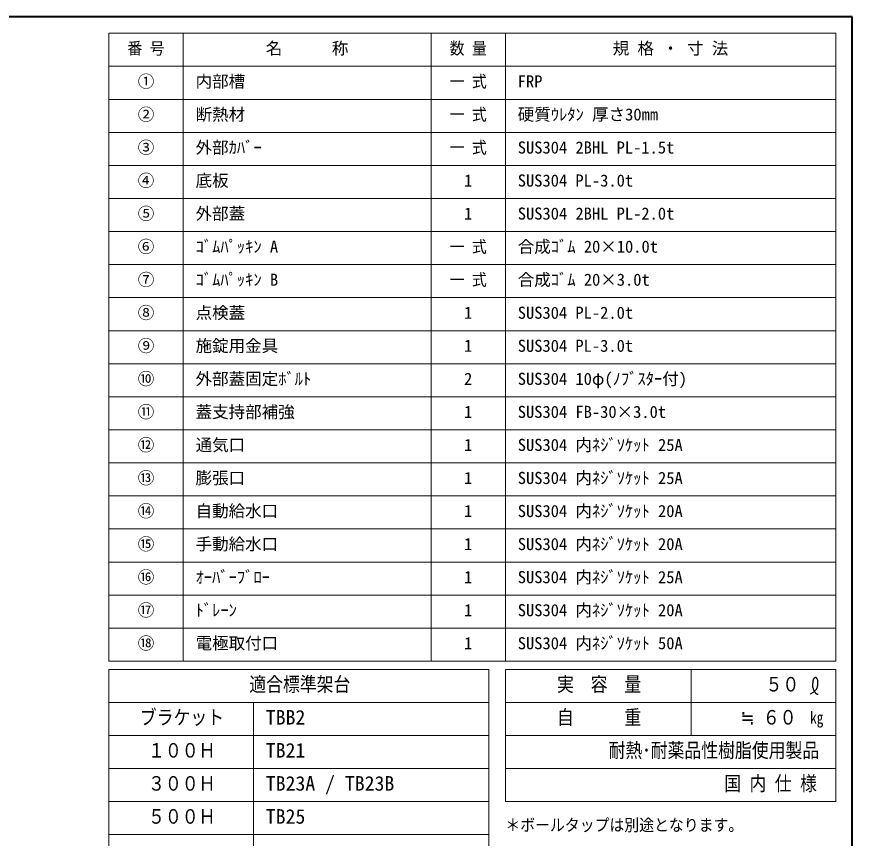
# Model space of a CAD drawing. Units: millimetres at full size, sheet at 1:10; details may follow other scales. Extents: x -2123 to 1927, y -1358 to 1452.
# Drawn here: x 663 to 1927, y 209 to 1452 of the extents above; entities that cross this region are included whole.
import ezdxf
from ezdxf.enums import TextEntityAlignment as Align

# ---------------------------------------------------------------- set-up
doc = ezdxf.new("R2010")
doc.units = ezdxf.units.MM
doc.header["$LTSCALE"] = 10
doc.layers.add('0-0', color=7, linetype='Continuous', lineweight=18)
doc.styles.add('ＭＳ ゴシック', font='')
doc.styles.get('ＭＳ ゴシック').set_extended_font_data('MS Gothic')

msp = doc.modelspace()

# ---------------------------------------------------------------- linework, layer by layer
at = {"layer": '0-0', "color": 1, "lineweight": 40}
for p, q in [((1927.2, 1451.91), (-2122.8, 1451.91)), ((1927.2, -1358.09), (1927.2, 1451.91))]:
    msp.add_line(p, q, dxfattribs=at)
at = {"layer": '0-0', "color": 3}
for p, q in [((1902.2, 1426.91), (802.2, 1426.91)), ((802.2, 476.91), (802.2, 1426.91)), ((914.7, 476.91), (914.7, 1426.91)), ((1289.7, 476.91), (1289.7, 1426.91)), ((1402.2, 476.91), (1402.2, 1426.91)), ((1902.2, 476.91), (1902.2, 1426.91)), ((1902.2, 1376.91), (802.2, 1376.91)), ((1902.2, 1326.91), (802.2, 1326.91)), ((1902.2, 1276.91), (802.2, 1276.91)), ((1902.2, 1226.91), (802.2, 1226.91)), ((1902.2, 1176.91), (802.2, 1176.91)), ((1902.2, 1126.91), (802.2, 1126.91)), ((1902.2, 1076.91), (802.2, 1076.91)), ((1902.2, 1026.91), (802.2, 1026.91)), ((1902.2, 976.91), (802.2, 976.91)), ((1902.2, 926.91), (802.2, 926.91)), ((1902.2, 876.91), (802.2, 876.91)), ((1902.2, 826.91), (802.2, 826.91)), ((1902.2, 776.91), (802.2, 776.91)), ((1902.2, 726.91), (802.2, 726.91)), ((1902.2, 676.91), (802.2, 676.91)), ((1902.2, 626.91), (802.2, 626.91)), ((1902.2, 576.91), (802.2, 576.91)), ((1902.2, 526.91), (802.2, 526.91)), ((1902.2, 476.91), (802.2, 476.91)), ((1377.2, 464.41), (802.2, 464.41)), ((802.2, 114.41), (802.2, 464.41)), ((1377.2, 114.41), (1377.2, 464.41)), ((1902.2, 464.41), (1402.2, 464.41)), ((1402.2, 264.41), (1402.2, 464.41)), ((1683.45, 364.41), (1683.45, 464.41)), ((1902.2, 264.41), (1902.2, 464.41)), ((1377.2, 414.41), (802.2, 414.41)), ((1020.95, 114.41), (1020.95, 414.41)), ((1902.2, 414.41), (1402.2, 414.41)), ((1377.2, 364.41), (802.2, 364.41)), ((1902.2, 364.41), (1402.2, 364.41)), ((1377.2, 314.41), (802.2, 314.41)), ((1902.2, 314.41), (1402.2, 314.41)), ((1377.2, 264.41), (802.2, 264.41)), ((1902.2, 264.41), (1402.2, 264.41)), ((1377.2, 214.41), (802.2, 214.41))]:
    msp.add_line(p, q, dxfattribs=at)
at = {"layer": '0-0', "color": 5, "lineweight": 25}
for points in [[(1863.21, 427.03), (1863.86, 427.41), (1864.98, 428.06), (1866.09, 428.73), (1867.19, 429.43), (1868.26, 430.16), (1869.3, 430.94), (1869.89, 431.42), (1870.33, 431.79), (1871.05, 432.46), (1871.74, 433.16), (1872.37, 433.91), (1872.96, 434.69), (1873.47, 435.52), (1873.73, 436.02), (1873.92, 436.43), (1874.21, 437.15), (1874.44, 437.89), (1874.63, 438.64), (1874.78, 439.41), (1874.89, 440.18), (1874.94, 440.62), (1874.97, 441.09), (1875.01, 441.88), (1875.01, 442.68), (1875, 443.48), (1874.98, 444.28), (1874.95, 445.09), (1874.94, 445.56), (1874.92, 446.05), (1874.89, 446.91), (1874.82, 447.76), (1874.69, 448.6), (1874.46, 449.4), (1874.11, 450.17), (1873.84, 450.6), (1873.67, 450.83), (1873.33, 451.2), (1872.96, 451.53), (1872.55, 451.81)], [(1872.55, 451.81), (1872.13, 452.01), (1871.69, 452.12), (1871.43, 452.14), (1871.22, 452.12), (1870.85, 452.04), (1870.49, 451.9), (1870.15, 451.71), (1869.82, 451.47), (1869.51, 451.21), (1869.35, 451.04), (1869.12, 450.78), (1868.77, 450.31), (1868.48, 449.8), (1868.25, 449.28), (1868.05, 448.74), (1867.89, 448.18), (1867.81, 447.86), (1867.72, 447.45), (1867.6, 446.75), (1867.5, 446.04), (1867.42, 445.32), (1867.36, 444.61), (1867.3, 443.89), (1867.26, 443.48), (1867.22, 442.98), (1867.15, 442.12), (1867.09, 441.26), (1867.05, 440.41), (1867.05, 439.55), (1867.1, 438.7), (1867.15, 438.21), (1867.22, 437.79), (1867.36, 437.06), (1867.55, 436.34), (1867.77, 435.62), (1868.02, 434.92), (1868.3, 434.22), (1868.47, 433.83), (1868.6, 433.54)], [(1868.6, 433.54), (1868.82, 433.05), (1869.06, 432.57), (1869.31, 432.09), (1869.57, 431.61), (1869.84, 431.14), (1870, 430.87), (1870.2, 430.55), (1870.55, 430.01), (1870.93, 429.48), (1871.33, 428.99), (1871.76, 428.53), (1872.23, 428.12), (1872.52, 427.91), (1872.77, 427.75), (1873.22, 427.51), (1873.7, 427.3), (1874.18, 427.11), (1874.68, 426.95), (1875.19, 426.79), (1875.48, 426.7)]]:
    msp.add_lwpolyline(points, dxfattribs=at)

# ---------------------------------------------------------------- texts
at = {"layer": '0-0', "style": 'ＭＳ ゴシック'}
for s, height, width, p in [('番 号', 18.33, 0.9, (830.32, 1389.41)), ('数 量', 18.33, 0.9, (1317.82, 1389.41)), ('一 式', 18.33, 0.9, (1317.82, 1339.41)), ('一 式', 18.33, 0.9, (1317.82, 1289.41)), ('一 式', 18.33, 0.9, (1317.82, 1239.41)), ('一 式', 18.33, 0.9, (1317.82, 1089.41)), ('一 式', 18.33, 0.9, (1317.82, 1039.41)), ('適合標準架台', 21.99, 0.85, (1014.7, 424.41)), ('実\u3000容\u3000量', 21.99, 0.85, (1480.32, 424.41)), ('５０', 21.99, 0.85, (1795.95, 424.41)), ('ブラケット', 21.99, 0.85, (849.07, 374.41)), ('自\u3000\u3000\u3000重', 21.99, 0.85, (1480.32, 374.41)), ('≒ ６０', 21.99, 0.85, (1758.45, 374.41)), ('kg', 18.33, 0.8, (1863.45, 376.91)), ('耐熱･耐薬品性樹脂使用製品', 21.99, 0.85, (1558.45, 324.41)), ('１００Ｈ', 21.99, 0.85, (861.57, 324.41)), ('国 内 仕 様', 21.99, 0.85, (1733.45, 274.41)), ('３００Ｈ', 21.99, 0.85, (861.57, 274.41)), ('５００Ｈ', 21.99, 0.85, (861.57, 224.41)), ('＊ボールタップは別途となります。', 18.33, 0.9, (1402.2, 214.41))]:
    msp.add_text(s, height=height, dxfattribs=dict(at, width=width)).set_placement(p, align=Align.BOTTOM_LEFT)
for s, height, p in [('名\u3000\u3000\u3000称', 18.33, (1039.7, 1389.41)), ('規 格 ・ 寸 法', 18.33, (1564.7, 1389.41)), ('①', 18.33, (845.95, 1339.41)), ('内部槽', 18.33, (933.45, 1339.41)), ('FRP', 18.33, (1420.95, 1339.41)), ('②', 18.33, (845.95, 1289.41)), ('断熱材', 18.33, (933.45, 1289.41)), ('硬質ｳﾚﾀﾝ 厚さ30㎜', 18.33, (1420.95, 1289.41)), ('③', 18.33, (845.95, 1239.41)), ('外部ｶﾊﾞｰ', 18.33, (933.45, 1239.41)), ('SUS304 2BHL PL-1.5t', 18.33, (1420.95, 1239.41)), ('④', 18.33, (845.95, 1189.41)), ('底板', 18.33, (933.45, 1189.41)), ('1', 18.33, (1339.7, 1189.41)), ('SUS304 PL-3.0t', 18.33, (1420.95, 1189.41)), ('⑤', 18.33, (845.95, 1139.41)), ('外部蓋', 18.33, (933.45, 1139.41)), ('SUS304 2BHL PL-2.0t', 18.33, (1420.95, 1139.41)), ('1', 18.33, (1339.7, 1139.41)), ('⑥', 18.33, (845.95, 1089.41)), ('ｺﾞﾑﾊﾟｯｷﾝ A', 18.33, (933.45, 1089.41)), ('合成ｺﾞﾑ 20×10.0t', 18.33, (1420.95, 1089.41)), ('⑦', 18.33, (845.95, 1039.41)), ('ｺﾞﾑﾊﾟｯｷﾝ B', 18.33, (933.45, 1039.41)), ('合成ｺﾞﾑ 20×3.0t', 18.33, (1420.95, 1039.41)), ('⑧', 18.33, (845.95, 989.41)), ('点検蓋', 18.33, (933.45, 989.41)), ('1', 18.33, (1339.7, 989.41)), ('SUS304 PL-2.0t', 18.33, (1420.95, 989.41)), ('⑨', 18.33, (845.95, 939.41)), ('施錠用金具', 18.33, (933.45, 939.41)), ('1', 18.33, (1339.7, 939.41)), ('SUS304 PL-3.0t', 18.33, (1420.95, 939.41)), ('⑩', 18.33, (845.95, 889.41)), ('外部蓋固定ﾎﾞﾙﾄ', 18.33, (933.45, 889.41)), ('2', 18.33, (1339.7, 889.41)), ('SUS304 10φ(ﾉﾌﾞｽﾀｰ付)', 18.33, (1420.95, 889.41)), ('⑪', 18.33, (845.95, 839.41)), ('蓋支持部補強', 18.33, (933.45, 839.41)), ('1', 18.33, (1339.7, 839.41)), ('SUS304 FB-30×3.0t', 18.33, (1420.95, 839.41)), ('⑫', 18.33, (845.95, 789.41)), ('通気口', 18.33, (933.45, 789.41)), ('1', 18.33, (1339.7, 789.41)), ('SUS304 内ﾈｼﾞｿｹｯﾄ 25A', 18.33, (1420.95, 789.41)), ('⑬', 18.33, (845.95, 739.41)), ('膨張口', 18.33, (933.45, 739.41)), ('1', 18.33, (1339.7, 739.41)), ('SUS304 内ﾈｼﾞｿｹｯﾄ 25A', 18.33, (1420.95, 739.41)), ('⑭', 18.33, (845.95, 689.41)), ('自動給水口', 18.33, (933.45, 689.41)), ('1', 18.33, (1339.7, 689.41)), ('SUS304 内ﾈｼﾞｿｹｯﾄ 20A', 18.33, (1420.95, 689.41)), ('⑮', 18.33, (845.95, 639.41)), ('手動給水口', 18.33, (933.45, 639.41)), ('1', 18.33, (1339.7, 639.41)), ('SUS304 内ﾈｼﾞｿｹｯﾄ 20A', 18.33, (1420.95, 639.41)), ('⑯', 18.33, (845.95, 589.41)), ('ｵｰﾊﾞｰﾌﾞﾛｰ', 18.33, (933.45, 589.41)), ('1', 18.33, (1339.7, 589.41)), ('SUS304 内ﾈｼﾞｿｹｯﾄ 25A', 18.33, (1420.95, 589.41)), ('⑰', 18.33, (845.95, 539.41)), ('ﾄﾞﾚｰﾝ', 18.33, (933.45, 539.41)), ('1', 18.33, (1339.7, 539.41)), ('SUS304 内ﾈｼﾞｿｹｯﾄ 20A', 18.33, (1420.95, 539.41)), ('⑱', 18.33, (845.95, 489.41)), ('電極取付口', 18.33, (933.45, 489.41)), ('1', 18.33, (1339.7, 489.41)), ('SUS304 内ﾈｼﾞｿｹｯﾄ 50A', 18.33, (1420.95, 489.41)), ('TBB2', 21.99, (1039.7, 374.41)), ('TB21', 21.99, (1039.7, 324.41)), ('TB23A / TB23B', 21.99, (1039.7, 274.41)), ('TB25', 21.99, (1039.7, 224.41))]:
    msp.add_text(s, height=height, dxfattribs=at).set_placement(p, align=Align.BOTTOM_LEFT)

doc.saveas('drawing.dxf')
